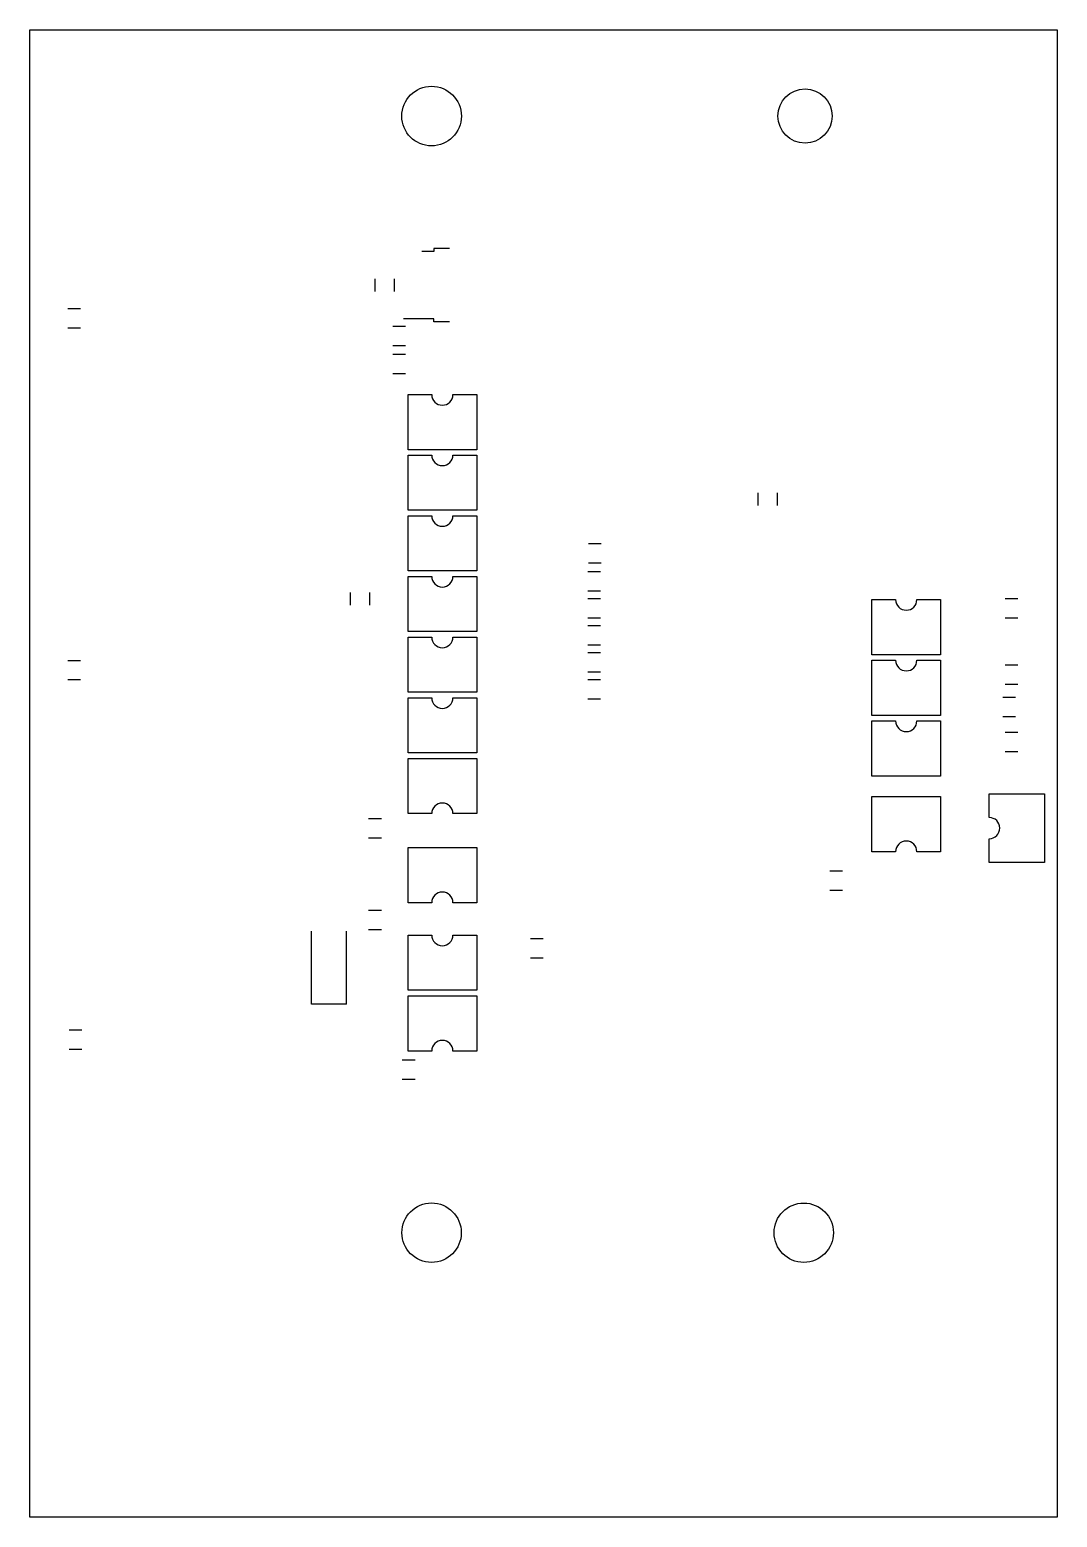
# Model space of a CAD drawing. Extents: x 82 to 178, y -172 to -32.
import ezdxf

# ---------------------------------------------------------------- set-up
doc = ezdxf.new("R2010")
doc.units = 0
doc.header["$MEASUREMENT"] = 0
doc.layers.add('BLACK', color=7, linetype='CONTINUOUS')

msp = doc.modelspace()

# ---------------------------------------------------------------- linework, layer by layer
at = {"layer": 'BLACK', "linetype": 'CONTINUOUS'}
for p, q in [((81.534, -172.085), (81.534, -32.004)), ((81.534, -32.004), (178.308, -32.004)), ((178.308, -32.004), (178.308, -172.085)), ((119.577, -52.8785), (118.477, -52.8785)), ((119.577, -52.6085), (119.577, -52.8785)), ((121.077, -52.6085), (119.577, -52.6085)), ((114.025, -55.4565), (114.025, -56.6606)), ((115.845, -55.4565), (115.845, -56.6606)), ((86.3271, -58.272), (85.1229, -58.272)), ((86.3271, -60.092), (85.1229, -60.092)), ((115.73, -59.923), (116.934, -59.923)), ((119.577, -59.2385), (116.747, -59.2385)), ((119.577, -59.5085), (119.577, -59.2385)), ((121.077, -59.5085), (119.577, -59.5085)), ((115.73, -61.743), (116.934, -61.743)), ((116.934, -62.59), (115.73, -62.59)), ((116.934, -64.41), (115.73, -64.41)), ((117.161, -66.361), (119.396, -66.361)), ((117.161, -71.561), (117.161, -66.361)), ((121.396, -66.361), (123.631, -66.361)), ((123.631, -66.361), (123.631, -71.561)), ((123.631, -71.561), (117.161, -71.561)), ((117.161, -72.0516), (119.396, -72.0516)), ((117.161, -77.2516), (117.161, -72.0516)), ((121.396, -72.0516), (123.631, -72.0516)), ((123.631, -72.0516), (123.631, -77.2516)), ((150.093, -75.5979), (150.093, -76.8021)), ((151.913, -75.5979), (151.913, -76.8021)), ((123.631, -77.2516), (117.161, -77.2516)), ((117.161, -77.7666), (119.396, -77.7666)), ((117.161, -82.9666), (117.161, -77.7666)), ((121.396, -77.7666), (123.631, -77.7666)), ((123.631, -77.7666), (123.631, -82.9666)), ((134.145, -80.3914), (135.349, -80.3914)), ((134.145, -82.2114), (135.349, -82.2114)), ((123.631, -82.9666), (117.161, -82.9666)), ((117.161, -83.4816), (119.396, -83.4816)), ((117.161, -88.6816), (117.161, -83.4816)), ((121.396, -83.4816), (123.631, -83.4816)), ((123.631, -83.4816), (123.631, -88.6816)), ((134.087, -83.034), (135.291, -83.034)), ((111.739, -86.2001), (111.739, -84.9959)), ((113.559, -86.2001), (113.559, -84.9959)), ((134.087, -84.854), (135.291, -84.854)), ((134.087, -85.574), (135.291, -85.574)), ((160.849, -85.665), (163.084, -85.665)), ((160.849, -90.865), (160.849, -85.665)), ((165.084, -85.665), (167.319, -85.665)), ((167.319, -85.665), (167.319, -90.865)), ((173.388, -85.577), (174.592, -85.577)), ((134.087, -87.394), (135.291, -87.394)), ((134.087, -88.114), (135.291, -88.114)), ((173.388, -87.397), (174.592, -87.397)), ((123.631, -88.6816), (117.161, -88.6816)), ((117.161, -89.1966), (119.396, -89.1966)), ((117.161, -94.3966), (117.161, -89.1966)), ((121.396, -89.1966), (123.631, -89.1966)), ((123.631, -89.1966), (123.631, -94.3966)), ((134.087, -89.934), (135.291, -89.934)), ((134.087, -90.654), (135.291, -90.654)), ((167.319, -90.865), (160.849, -90.865)), ((86.3271, -91.419), (85.1229, -91.419)), ((160.849, -91.38), (163.084, -91.38)), ((160.849, -96.58), (160.849, -91.38)), ((165.084, -91.38), (167.319, -91.38)), ((167.319, -91.38), (167.319, -96.58)), ((173.388, -91.8), (174.592, -91.8)), ((86.3271, -93.239), (85.1229, -93.239)), ((134.087, -92.474), (135.291, -92.474)), ((134.087, -93.194), (135.291, -93.194)), ((173.388, -93.62), (174.592, -93.62)), ((123.631, -94.3966), (117.161, -94.3966)), ((117.161, -94.9116), (119.396, -94.9116)), ((117.161, -100.112), (117.161, -94.9116)), ((121.396, -94.9116), (123.631, -94.9116)), ((123.631, -94.9116), (123.631, -100.112)), ((134.087, -95.014), (135.291, -95.014)), ((173.17, -94.848), (174.375, -94.848)), ((167.319, -96.58), (160.849, -96.58)), ((160.849, -97.095), (163.084, -97.095)), ((160.849, -102.295), (160.849, -97.095)), ((165.084, -97.095), (167.319, -97.095)), ((167.319, -97.095), (167.319, -102.295)), ((173.17, -96.668), (174.375, -96.668)), ((173.388, -98.15), (174.592, -98.15)), ((123.631, -100.112), (117.161, -100.112)), ((117.161, -100.627), (123.631, -100.627)), ((117.161, -105.827), (117.161, -100.627)), ((123.631, -100.627), (123.631, -105.827)), ((173.388, -99.97), (174.592, -99.97)), ((167.319, -102.295), (160.849, -102.295)), ((160.849, -104.207), (167.319, -104.207)), ((160.849, -109.407), (160.849, -104.207)), ((167.319, -104.207), (167.319, -109.407)), ((171.898, -103.953), (177.098, -103.953)), ((171.898, -106.188), (171.898, -103.953)), ((177.098, -103.953), (177.098, -110.423)), ((113.444, -106.278), (114.648, -106.278)), ((119.396, -105.827), (117.161, -105.827)), ((123.631, -105.827), (121.396, -105.827)), ((113.444, -108.098), (114.648, -108.098)), ((117.161, -109.009), (123.631, -109.009)), ((117.161, -114.209), (117.161, -109.009)), ((123.631, -109.009), (123.631, -114.209)), ((171.898, -110.423), (171.898, -108.188)), ((163.084, -109.407), (160.849, -109.407)), ((167.319, -109.407), (165.084, -109.407)), ((177.098, -110.423), (171.898, -110.423)), ((158.082, -111.231), (156.878, -111.231)), ((158.082, -113.051), (156.878, -113.051)), ((119.396, -114.209), (117.161, -114.209)), ((123.631, -114.209), (121.396, -114.209)), ((113.444, -114.914), (114.648, -114.914)), ((108.078, -123.78), (108.078, -116.88)), ((111.378, -123.78), (111.378, -116.88)), ((113.444, -116.734), (114.648, -116.734)), ((117.161, -117.264), (119.396, -117.264)), ((117.161, -122.464), (117.161, -117.264)), ((121.396, -117.264), (123.631, -117.264)), ((123.631, -117.264), (123.631, -122.464)), ((128.684, -117.581), (129.888, -117.581)), ((128.684, -119.401), (129.888, -119.401)), ((123.631, -122.464), (117.161, -122.464)), ((117.161, -122.979), (123.631, -122.979)), ((117.161, -128.179), (117.161, -122.979)), ((123.631, -122.979), (123.631, -128.179)), ((111.378, -123.78), (108.078, -123.78)), ((86.4541, -126.217), (85.2499, -126.217)), ((86.4541, -128.037), (85.2499, -128.037)), ((119.396, -128.179), (117.161, -128.179)), ((123.631, -128.179), (121.396, -128.179)), ((116.619, -129.011), (117.823, -129.011)), ((116.619, -130.831), (117.823, -130.831)), ((178.308, -172.085), (81.534, -172.085))]:
    msp.add_line(p, q, dxfattribs=at)
at = {"layer": 'BLACK'}
for centre, radius in [((119.38, -40.132), 2.8055), ((154.559, -40.132), 2.5527), ((119.38, -145.288), 2.7969), ((154.432, -145.288), 2.794)]:
    msp.add_circle(centre, radius, dxfattribs=at)
for centre, start, end in [((120.396, -66.361), -180, 0), ((120.396, -72.0516), -180, 0), ((120.396, -77.7666), -180, 0), ((120.396, -83.4816), -180, 0), ((164.084, -85.665), -180, 0), ((120.396, -89.1966), -180, 0), ((164.084, -91.38), -180, 0), ((120.396, -94.9116), -180, 0), ((164.084, -97.095), -180, 0), ((120.396, -105.827), 0, 180), ((171.898, -107.188), -90, 90), ((164.084, -109.407), 0, 180), ((120.396, -114.209), 0, 180), ((120.396, -117.264), -180, 0), ((120.396, -128.179), 0, 180)]:
    msp.add_arc(centre, 1, start, end, dxfattribs=at)

doc.saveas('drawing.dxf')
